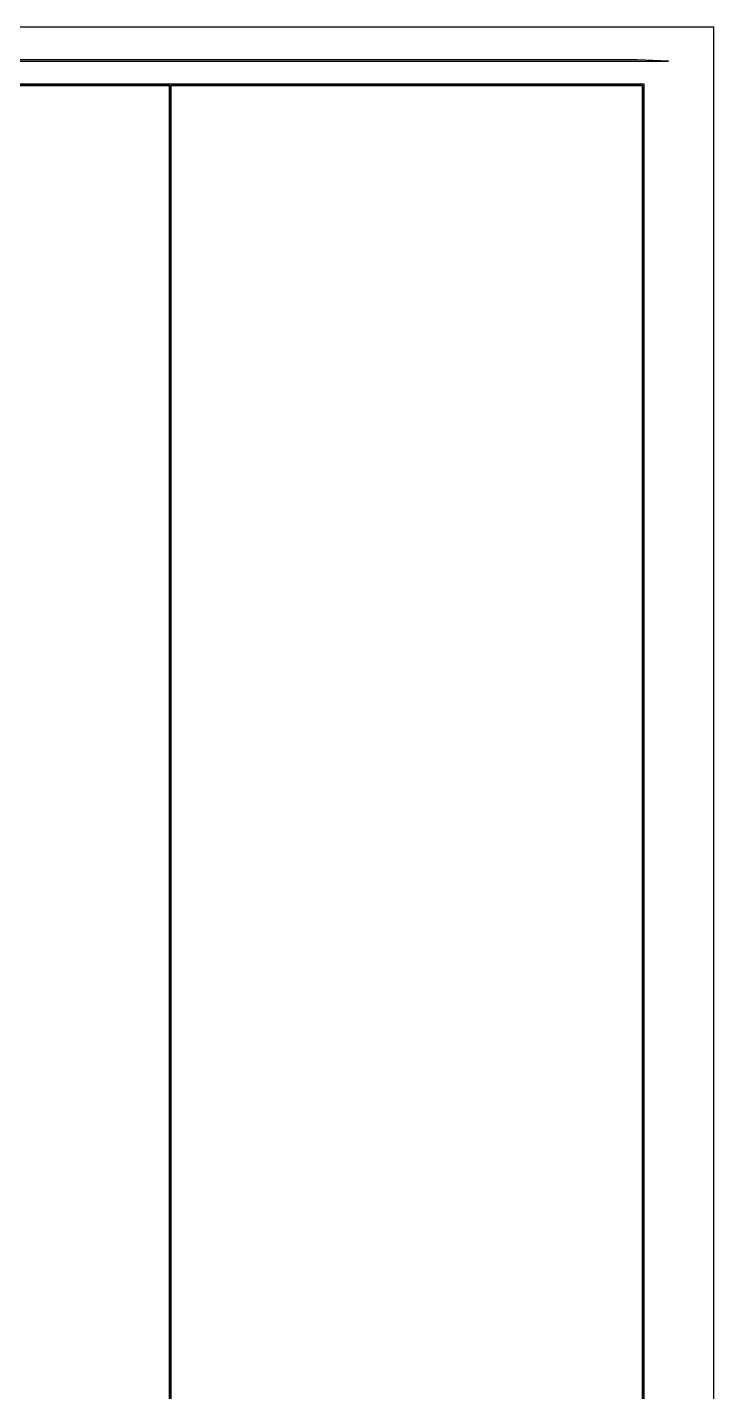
# Model space of a CAD drawing. Extents: x 0 to 2384, y 0 to 1684.
# Drawn here: x 1960 to 2384, y 842 to 1684 of the extents above; entities that cross this region are included whole.
import ezdxf

# ---------------------------------------------------------------- set-up
doc = ezdxf.new("R2010")
doc.units = 0
doc.layers.add('C251', color=251, linetype='CONTINUOUS')
doc.layers.add('C7', color=7, linetype='CONTINUOUS')

msp = doc.modelspace()

# ---------------------------------------------------------------- linework, layer by layer
at = {"layer": 'C251'}
for points in [[(28, 1664), (28, 19), (2356, 19), (2356, 20), (29, 20), (29, 1663), (2356, 1663), (2337, 1664), (2298, 1664), (2160, 1664), (1683, 1664), (28, 1664)], [(44, 1649), (44, 35), (2341, 35), (2341, 367), (2340, 367), (2340, 36), (45, 36), (45, 1648), (2340, 1648), (2340, 368), (2341, 368), (2341, 1649), (44, 1649)]]:
    msp.add_lwpolyline(points, dxfattribs=at)
at = {"layer": 'C7'}
for points in [[(0, 1684), (0, 0), (2384, 0), (2384, 1684), (0, 1684)], [(45, 1648), (45, 36), (2048, 36), (2048, 1648), (45, 1648)], [(2048, 1648), (2048, 36)], [(2049, 513), (2049, 1319), (2049, 1552), (2049, 1619), (2048, 1648)], [(2049, 1648), (2049, 513), (2340, 513), (2340, 1648), (2049, 1648)]]:
    msp.add_lwpolyline(points, dxfattribs=at)

doc.saveas('drawing.dxf')
